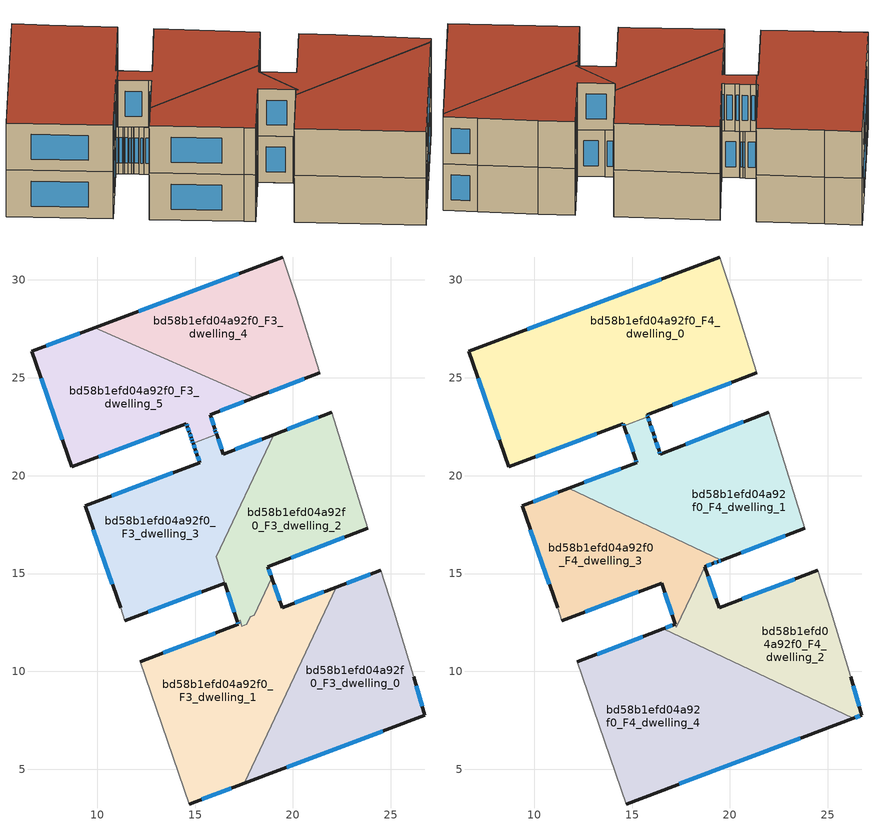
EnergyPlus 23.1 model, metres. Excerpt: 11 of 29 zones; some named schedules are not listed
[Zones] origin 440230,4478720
bd58b1efd04a92f0_F3_dwelling_0
 floor to bd58b1efd04a92f0_F2_dwelling_0 (EU_floor_Construction): 24.48,15.16 25.14,13.09 26.17,9.72 26.74,7.77 17.52,4.29 22.22,14.31 z9
 wall outside (EU_wall_Construction): 17.52,4.29 26.74,7.77 26.17,9.72 / 24.48,15.16 22.22,14.31 z9:12
 wall to bd58b1efd04a92f0_F3_dwelling_1 (EU_wall_Construction): 22.22,14.31 17.52,4.29 z9:12
 wall adiabatic (EU_wall_Construction): 26.17,9.72 25.14,13.09 24.48,15.16 z9:12
 window (EU_Window_Construction): 26.61,8.23 26.3,9.26 / 19.67,5.11 24.58,6.96 / 23.95,14.96 22.75,14.51 z9.7:11.3
bd58b1efd04a92f0_F3_dwelling_1
 floor to bd58b1efd04a92f0_F2_dwelling_1 (EU_floor_Construction): 22.22,14.31 17.52,4.29 14.69,3.23 12.19,10.5 17.2,12.41 17.16,12.55 17.3,12.61 17.39,12.32 17.64,12.41 17.82,12.8 18.02,12.88 18.91,14.77 19.44,13.26 z9
 wall outside (EU_wall_Construction): 14.69,3.23 17.52,4.29 / 17.16,12.55 17.2,12.41 12.19,10.5 / 22.22,14.31 19.44,13.26 18.91,14.77 z9:12
 wall adiabatic (EU_wall_Construction): 12.19,10.5 14.69,3.23 z9:12
 wall to bd58b1efd04a92f0_F3_dwelling_2 (EU_wall_Construction): 18.91,14.77 18.02,12.88 17.82,12.8 17.64,12.41 17.39,12.32 17.3,12.61 17.16,12.55 z9:12
 window (EU_Window_Construction): 15.35,3.48 16.85,4.04 / 16.03,11.96 13.36,10.94 / 17.17,12.52 17.19,12.44 / 19.32,13.61 19.04,14.42 / 21.57,14.06 20.09,13.5 z9.7:11.3
bd58b1efd04a92f0_F3_dwelling_2
 floor to bd58b1efd04a92f0_F2_dwelling_2 (EU_floor_Construction): 21.99,23.25 23.82,17.32 18.71,15.35 18.91,14.77 18.02,12.88 17.82,12.8 17.64,12.41 17.39,12.32 17.3,12.61 17.16,12.55 16.08,15.85 19.02,22.1 z9
 wall outside (EU_wall_Construction): 21.99,23.25 19.02,22.1 / 18.91,14.77 18.71,15.35 23.82,17.32 / 16.52,14.51 17.16,12.55 z9:12
 wall adiabatic (EU_wall_Construction): 23.82,17.32 21.99,23.25 z9:12
 wall to bd58b1efd04a92f0_F3_dwelling_3 (EU_wall_Construction): 19.02,22.1 16.08,15.86 / 16.08,15.85 16.52,14.51 z9:12
 window (EU_Window_Construction): 21.29,22.98 19.71,22.37 / 19.91,15.81 22.63,16.86 / 18.87,14.91 18.76,15.21 / 16.67,14.05 17.01,13.01 z9.7:11.3
bd58b1efd04a92f0_F3_dwelling_3
 floor to bd58b1efd04a92f0_F2_dwelling_3 (EU_floor_Construction): 19.02,22.1 16.08,15.85 16.52,14.51 11.41,12.6 11.2,13.25 9.38,18.45 15.23,20.67 15.09,21.1 15.01,21.34 14.9,21.67 16.1,22.12 16.43,21.11 z9
 wall outside (EU_wall_Construction): 14.9,21.67 15.01,21.34 15.09,21.1 15.23,20.67 9.38,18.45 11.2,13.25 / 19.02,22.1 16.43,21.11 16.1,22.12 / 11.41,12.6 16.52,14.51 z9:12
 wall adiabatic (EU_wall_Construction): 11.2,13.25 11.41,12.6 z9:12
 wall to bd58b1efd04a92f0_F3_dwelling_5 (EU_wall_Construction): 16.1,22.12 14.9,21.67 z9:12
 window (EU_Window_Construction): 9.81,17.23 10.77,14.46 / 13.87,20.15 10.75,18.97 / 15.12,21 15.2,20.77 / 15.03,21.28 15.07,21.15 / 14.92,21.59 14.98,21.41 / 16.35,21.34 16.18,21.88 / 18.41,21.87 17.04,21.34 / 12.61,13.05 15.32,14.06 z9.7:11.3
bd58b1efd04a92f0_F3_dwelling_4
 floor to bd58b1efd04a92f0_F2_dwelling_4 (EU_floor_Construction): 19.49,31.17 20.17,29.08 21.37,25.25 18.01,23.98 9.86,27.55 z9
 wall outside (EU_wall_Construction): 18.01,23.98 21.37,25.25 / 19.49,31.17 9.86,27.55 z9:12
 wall to bd58b1efd04a92f0_F3_dwelling_5 (EU_wall_Construction): 9.86,27.55 18.01,23.98 z9:12
 wall adiabatic (EU_wall_Construction): 21.37,25.25 20.17,29.08 19.49,31.17 z9:12
 window (EU_Window_Construction): 18.8,24.27 20.58,24.95 / 17.24,30.33 12.12,28.4 z9.7:11.3
bd58b1efd04a92f0_F3_dwelling_5
 floor to bd58b1efd04a92f0_F2_dwelling_5 (EU_floor_Construction): 18.01,23.98 15.76,23.12 16,22.4 16.04,22.28 16.1,22.12 14.9,21.67 14.85,21.79 14.8,21.94 14.72,22.17 14.7,22.23 14.6,22.51 14.56,22.65 8.7,20.45 6.65,26.35 9.86,27.55 z9
 wall outside (EU_wall_Construction): 9.86,27.55 6.65,26.35 8.7,20.45 14.56,22.65 14.6,22.51 14.7,22.23 14.72,22.17 14.8,21.94 14.85,21.79 14.9,21.67 / 16.1,22.12 16.04,22.28 16,22.4 15.76,23.12 18.01,23.98 z9:12
 window (EU_Window_Construction): 14.63,22.45 14.68,22.29 / 14.57,22.62 14.59,22.55 / 10.07,20.96 13.19,22.14 / 7.13,24.97 8.22,21.83 / 9.11,27.27 7.4,26.63 / 16.29,23.32 17.48,23.78 / 15.95,22.57 15.82,22.95 / 16.03,22.31 16.01,22.37 / 16.08,22.16 16.05,22.25 / 14.86,21.76 14.89,21.69 / 14.81,21.91 14.84,21.82 / 14.74,22.12 14.78,22 / 14.71,22.21 14.72,22.18 z9.7:11.3
bd58b1efd04a92f0_F4_dwelling_0
 floor to bd58b1efd04a92f0_F3_dwelling_4 (EU_floor_Construction): 19.49,31.17 20.17,29.08 21.37,25.25 18.01,23.98 9.86,27.55 z12
 floor to bd58b1efd04a92f0_F3_dwelling_5 (EU_floor_Construction): 18.01,23.98 15.76,23.12 15.8,23.02 14.59,22.56 14.56,22.65 8.7,20.45 6.65,26.35 9.86,27.55 z12
 wall outside (EU_wall_Construction): 19.49,31.17 6.65,26.35 8.7,20.45 14.56,22.65 14.59,22.56 / 15.8,23.02 15.76,23.12 21.37,25.25 z12:15
 wall adiabatic (EU_wall_Construction): 21.37,25.25 20.17,29.08 19.49,31.17 z12:15
 wall to bd58b1efd04a92f0_F4_dwelling_1 (EU_wall_Construction): 14.59,22.56 15.8,23.02 z12:15
 window (EU_Window_Construction): 10.07,20.96 13.19,22.14 / 7.13,24.97 8.22,21.83 / 16.48,30.04 9.66,27.48 / 17.08,23.62 20.06,24.75 / 15.79,23.04 15.77,23.1 / 14.56,22.63 14.58,22.58 z12.7:14.3
 roof outside (EU_roof_Construction): 21.37,25.25 20.17,29.08 19.49,31.17 6.65,26.35 8.7,20.45 14.56,22.65 14.59,22.56 15.8,23.02 15.76,23.12 z15
bd58b1efd04a92f0_F4_dwelling_1
 floor to bd58b1efd04a92f0_F3_dwelling_2 (EU_floor_Construction): 21.99,23.25 23.82,17.32 19.57,15.68 16.64,17.05 19.02,22.1 z12
 floor to bd58b1efd04a92f0_F3_dwelling_3 (EU_floor_Construction): 19.02,22.1 16.64,17.05 11.75,19.35 15.23,20.67 15.09,21.1 15.01,21.34 14.9,21.67 16.1,22.12 16.43,21.11 z12
 floor to bd58b1efd04a92f0_F3_dwelling_5 (EU_floor_Construction): 15.8,23.02 16,22.4 16.04,22.28 16.1,22.12 14.9,21.67 14.85,21.79 14.8,21.94 14.72,22.17 14.7,22.23 14.6,22.51 14.59,22.56 z12
 wall outside (EU_wall_Construction): 14.59,22.56 14.6,22.51 15.19,20.81 15.23,20.67 11.75,19.35 / 15.91,22.69 15.8,23.02 / 21.99,23.25 16.43,21.11 16.38,21.27 16.19,21.84 16.1,22.12 15.91,22.68 / 19.57,15.68 23.82,17.32 z12:15
 wall adiabatic (EU_wall_Construction): 23.82,17.32 21.99,23.25 z12:15
 wall to bd58b1efd04a92f0_F4_dwelling_3 (EU_wall_Construction): 11.75,19.35 19.56,15.68 z12:15
 window (EU_Window_Construction): 14.42,20.36 12.57,19.66 / 15.2,20.78 15.22,20.71 / 14.74,22.12 15.05,21.21 / 15.88,22.77 15.82,22.94 / 16.05,22.25 15.95,22.55 / 16.17,21.9 16.12,22.05 / 16.34,21.4 16.24,21.7 / 16.42,21.14 16.39,21.23 / 20.69,22.75 17.73,21.61 / 20.57,16.06 22.83,16.93 z12.7:14.3
 roof outside (EU_roof_Construction): 23.82,17.32 21.99,23.25 16.43,21.11 16.38,21.27 16.19,21.84 16.1,22.12 15.8,23.02 14.59,22.56 14.6,22.51 15.19,20.81 15.23,20.67 11.75,19.35 19.56,15.68 z15
bd58b1efd04a92f0_F4_dwelling_2
 floor to bd58b1efd04a92f0_F3_dwelling_0 (EU_floor_Construction): 24.48,15.16 25.14,13.09 26.17,9.72 26.74,7.77 26.3,7.6 20.38,10.39 22.22,14.31 z12
 floor to bd58b1efd04a92f0_F3_dwelling_1 (EU_floor_Construction): 22.22,14.31 20.38,10.39 16.58,12.17 17.2,12.41 17.26,12.27 17.35,12.46 17.39,12.32 17.64,12.41 17.82,12.8 18.02,12.88 18.91,14.77 19.44,13.26 z12
 floor to bd58b1efd04a92f0_F3_dwelling_2 (EU_floor_Construction): 18.71,15.35 18.91,14.77 18.02,12.88 17.82,12.8 17.64,12.41 17.39,12.32 17.35,12.46 18.27,14.42 z12
 wall outside (EU_wall_Construction): 17.2,12.41 16.58,12.17 / 24.48,15.16 19.44,13.26 18.71,15.35 / 26.3,7.6 26.74,7.77 26.17,9.72 z12:15
 wall to bd58b1efd04a92f0_F4_dwelling_4 (EU_wall_Construction): 16.58,12.17 26.3,7.6 z12:15
 wall adiabatic (EU_wall_Construction): 26.17,9.72 25.14,13.09 24.48,15.16 z12:15
 wall to bd58b1efd04a92f0_F4_dwelling_3 (EU_wall_Construction): 18.27,14.41 17.26,12.27 17.21,12.41 / 18.71,15.35 18.27,14.42 z12:15
 window (EU_Window_Construction): 17.06,12.35 16.73,12.23 / 19.27,13.75 18.88,14.86 / 23.3,14.71 20.62,13.7 / 26.61,8.23 26.3,9.26 / 26.4,7.64 26.64,7.73 z12.7:14.3
 roof outside (EU_roof_Construction): 26.74,7.77 26.17,9.72 25.14,13.09 24.48,15.16 19.44,13.26 18.71,15.35 18.27,14.42 17.26,12.27 17.21,12.41 16.58,12.17 26.3,7.6 z15
bd58b1efd04a92f0_F4_dwelling_3
 floor to bd58b1efd04a92f0_F3_dwelling_3 (EU_floor_Construction): 16.64,17.05 16.08,15.85 16.52,14.51 11.41,12.6 11.2,13.25 9.38,18.45 11.75,19.35 z12
 floor to bd58b1efd04a92f0_F3_dwelling_2 (EU_floor_Construction): 19.56,15.68 19.3,15.58 19.16,15.52 18.71,15.35 18.27,14.41 17.35,12.46 17.3,12.61 17.16,12.55 16.08,15.85 16.64,17.05 z12
 floor to bd58b1efd04a92f0_F3_dwelling_1 (EU_floor_Construction): 17.3,12.61 17.35,12.46 17.26,12.27 17.2,12.41 17.16,12.55 z12
 wall outside (EU_wall_Construction): 11.75,19.35 9.38,18.45 11.2,13.25 / 18.71,15.35 19.16,15.52 19.37,15.6 19.56,15.68 / 11.41,12.6 16.52,14.51 17.2,12.41 z12:15
 wall adiabatic (EU_wall_Construction): 11.2,13.25 11.41,12.6 z12:15
 window (EU_Window_Construction): 11.2,19.14 9.94,18.66 / 19.42,15.62 19.52,15.66 / 19.21,15.54 19.32,15.58 / 18.82,15.39 19.05,15.48 / 16.68,14.02 17.04,12.91 / 12.61,13.05 15.32,14.06 / 9.81,17.23 10.77,14.46 z12.7:14.3
 roof outside (EU_roof_Construction): 17.26,12.27 18.27,14.41 18.71,15.35 19.16,15.52 19.37,15.6 19.56,15.68 11.75,19.35 9.38,18.45 11.2,13.25 11.41,12.6 16.52,14.51 17.2,12.41 z15
bd58b1efd04a92f0_F4_dwelling_4
 floor to bd58b1efd04a92f0_F3_dwelling_1 (EU_floor_Construction): 20.38,10.39 17.52,4.29 14.69,3.23 12.19,10.5 16.58,12.17 z12
 floor to bd58b1efd04a92f0_F3_dwelling_0 (EU_floor_Construction): 26.3,7.6 17.52,4.29 20.38,10.39 z12
 wall outside (EU_wall_Construction): 14.69,3.23 26.3,7.6 / 16.58,12.17 12.19,10.5 z12:15
 wall adiabatic (EU_wall_Construction): 12.19,10.5 14.69,3.23 z12:15
 window (EU_Window_Construction): 17.41,4.25 23.58,6.58 / 15.55,11.78 13.22,10.89 z12.7:14.3
 roof outside (EU_roof_Construction): 26.3,7.6 16.58,12.17 12.19,10.5 14.69,3.23 z15
[Building]
EU S2 Campaign: North Axis=0; Terrain=City; Solar Distribution=FullExterior
[Site:Location]
Madrid: Latitude=40.5; Longitude=-3.5; Time Zone=1; Elevation=609
[SizingPeriod:WeatherFileDays]
AnnualSizingPeriod: Begin Month=1; Begin Day of Month=1; End Month=12; End Day of Month=31; Day of Week for Start Day=Monday; Use Weather File Daylight Saving Period=No; Use Weather File Rain and Snow Indicators=No
[MATERIAL]
EU_InternalMass_Material: Roughness=MediumRough; Thickness=0.1; Conductivity=1; Density=1800; Specific Heat=900; Thermal Absorptance=0.9; Solar Absorptance=0.7; Visible Absorptance=0.7
[MATERIAL:NOMASS] Roughness=MediumRough; Thermal Absorptance=0.9; Solar Absorptance=0.7; Visible Absorptance=0.7
Name | Thermal Resistance
EU_wall_NoMass | 0.419739
EU_roof_NoMass | 0.352165
EU_floor_NoMass | 0.608284
[WINDOWMATERIAL:SIMPLEGLAZINGSYSTEM]
EU_Window_SimpleGlazing: UFactor=4.8352; Solar Heat Gain Coefficient=0.85; Visible Transmittance=0.85
[CONSTRUCTION]
EU_wall_Construction: EU_wall_NoMass
EU_roof_Construction: EU_roof_NoMass
EU_floor_Construction: EU_floor_NoMass
EU_Window_Construction: EU_Window_SimpleGlazing
EU_InternalMass_Construction: EU_InternalMass_Material
[ZONE] Type=1; Multiplier=1; Ceiling Height=autocalculate; Floor Area=autocalculate; Part of Total Floor Area=Yes
Name | Volume
bd58b1efd04a92f0_F3_dwelling_0 | 142.336
bd58b1efd04a92f0_F4_dwelling_0 | 255.269
bd58b1efd04a92f0_F3_dwelling_1 | 162.725
bd58b1efd04a92f0_F4_dwelling_1 | 151.84
bd58b1efd04a92f0_F3_dwelling_2 | 124.136
bd58b1efd04a92f0_F4_dwelling_2 | 110.957
bd58b1efd04a92f0_F3_dwelling_3 | 140.559
bd58b1efd04a92f0_F4_dwelling_3 | 112.949
bd58b1efd04a92f0_F3_dwelling_4 | 129.466
bd58b1efd04a92f0_F4_dwelling_4 | 197.596
bd58b1efd04a92f0_F3_dwelling_5 | 129.448
[INTERNALMASS] Construction=EU_InternalMass_Construction
Name | Zone or ZoneList | Surface Area
bd58b1efd04a92f0_F3_dwelling_0_EU_InternalMass | bd58b1efd04a92f0_F3_dwelling_0 | 47.4453
bd58b1efd04a92f0_F3_dwelling_1_EU_InternalMass | bd58b1efd04a92f0_F3_dwelling_1 | 54.2379
bd58b1efd04a92f0_F3_dwelling_2_EU_InternalMass | bd58b1efd04a92f0_F3_dwelling_2 | 41.3783
bd58b1efd04a92f0_F3_dwelling_3_EU_InternalMass | bd58b1efd04a92f0_F3_dwelling_3 | 46.8544
bd58b1efd04a92f0_F3_dwelling_4_EU_InternalMass | bd58b1efd04a92f0_F3_dwelling_4 | 43.1553
bd58b1efd04a92f0_F3_dwelling_5_EU_InternalMass | bd58b1efd04a92f0_F3_dwelling_5 | 43.1492
bd58b1efd04a92f0_F4_dwelling_0_EU_InternalMass | bd58b1efd04a92f0_F4_dwelling_0 | 85.0862
bd58b1efd04a92f0_F4_dwelling_1_EU_InternalMass | bd58b1efd04a92f0_F4_dwelling_1 | 50.6272
bd58b1efd04a92f0_F4_dwelling_2_EU_InternalMass | bd58b1efd04a92f0_F4_dwelling_2 | 36.9897
bd58b1efd04a92f0_F4_dwelling_3_EU_InternalMass | bd58b1efd04a92f0_F4_dwelling_3 | 37.6579
bd58b1efd04a92f0_F4_dwelling_4_EU_InternalMass | bd58b1efd04a92f0_F4_dwelling_4 | 65.8652
[OTHEREQUIPMENT] Fuel Type=Electricity; Design Level Calculation Method=Watts/Area; Power per Zone Floor Area=1; Fraction Latent=0; Fraction Radiant=0; Fraction Lost=0; Carbon Dioxide Generation Rate=0; EndUse Subcategory=EU_Step8_InternalGains
Name | Zone or ZoneList or Space or SpaceList | Schedule
EU_Step8_InternalGain_bd58b1efd04a92f0_F3_dwelling_0_f000 | bd58b1efd04a92f0_F3_dwelling_0 | EU_Step8_GainSchedule_bd58b1efd04a92f0_F3_dwelling_0_f000
EU_Step8_InternalGain_bd58b1efd04a92f0_F3_dwelling_1_f000 | bd58b1efd04a92f0_F3_dwelling_1 | EU_Step8_GainSchedule_bd58b1efd04a92f0_F3_dwelling_1_f000
EU_Step8_InternalGain_bd58b1efd04a92f0_F3_dwelling_2_f000 | bd58b1efd04a92f0_F3_dwelling_2 | EU_Step8_GainSchedule_bd58b1efd04a92f0_F3_dwelling_2_f000
EU_Step8_InternalGain_bd58b1efd04a92f0_F3_dwelling_3_f000 | bd58b1efd04a92f0_F3_dwelling_3 | EU_Step8_GainSchedule_bd58b1efd04a92f0_F3_dwelling_3_f000
EU_Step8_InternalGain_bd58b1efd04a92f0_F3_dwelling_4_f000 | bd58b1efd04a92f0_F3_dwelling_4 | EU_Step8_GainSchedule_bd58b1efd04a92f0_F3_dwelling_4_f000
EU_Step8_InternalGain_bd58b1efd04a92f0_F3_dwelling_5_f000 | bd58b1efd04a92f0_F3_dwelling_5 | EU_Step8_GainSchedule_bd58b1efd04a92f0_F3_dwelling_5_f000
EU_Step8_InternalGain_bd58b1efd04a92f0_F4_dwelling_0_f000 | bd58b1efd04a92f0_F4_dwelling_0 | EU_Step8_GainSchedule_bd58b1efd04a92f0_F4_dwelling_0_f000
EU_Step8_InternalGain_bd58b1efd04a92f0_F4_dwelling_1_f000 | bd58b1efd04a92f0_F4_dwelling_1 | EU_Step8_GainSchedule_bd58b1efd04a92f0_F4_dwelling_1_f000
EU_Step8_InternalGain_bd58b1efd04a92f0_F4_dwelling_2_f000 | bd58b1efd04a92f0_F4_dwelling_2 | EU_Step8_GainSchedule_bd58b1efd04a92f0_F4_dwelling_2_f000
EU_Step8_InternalGain_bd58b1efd04a92f0_F4_dwelling_3_f000 | bd58b1efd04a92f0_F4_dwelling_3 | EU_Step8_GainSchedule_bd58b1efd04a92f0_F4_dwelling_3_f000
EU_Step8_InternalGain_bd58b1efd04a92f0_F4_dwelling_4_f000 | bd58b1efd04a92f0_F4_dwelling_4 | EU_Step8_GainSchedule_bd58b1efd04a92f0_F4_dwelling_4_f000
[ZONEVENTILATION:DESIGNFLOWRATE] Schedule=EU_AlwaysOn; Design Flow Rate Calculation Method=AirChanges/Hour; Air Changes per Hour=0.703302; Ventilation Type=Natural; Fan Pressure Rise=0; Fan Total Efficiency=1; Constant Term Coefficient=1; Temperature Term Coefficient=0; Velocity Term Coefficient=0; Velocity Squared Term Coefficient=0; Minimum Indoor Temperature=-100; Maximum Indoor Temperature=100; Delta Temperature=-100; Minimum Outdoor Temperature=-100; Maximum Outdoor Temperature=100; Maximum Wind Speed=40
Name | Zone or ZoneList or Space or SpaceList
EU_ConstantAir_bd58b1efd04a92f0_F3_dwelling_0 | bd58b1efd04a92f0_F3_dwelling_0
EU_ConstantAir_bd58b1efd04a92f0_F3_dwelling_1 | bd58b1efd04a92f0_F3_dwelling_1
EU_ConstantAir_bd58b1efd04a92f0_F3_dwelling_2 | bd58b1efd04a92f0_F3_dwelling_2
EU_ConstantAir_bd58b1efd04a92f0_F3_dwelling_3 | bd58b1efd04a92f0_F3_dwelling_3
EU_ConstantAir_bd58b1efd04a92f0_F3_dwelling_4 | bd58b1efd04a92f0_F3_dwelling_4
EU_ConstantAir_bd58b1efd04a92f0_F3_dwelling_5 | bd58b1efd04a92f0_F3_dwelling_5
EU_ConstantAir_bd58b1efd04a92f0_F4_dwelling_0 | bd58b1efd04a92f0_F4_dwelling_0
EU_ConstantAir_bd58b1efd04a92f0_F4_dwelling_1 | bd58b1efd04a92f0_F4_dwelling_1
EU_ConstantAir_bd58b1efd04a92f0_F4_dwelling_2 | bd58b1efd04a92f0_F4_dwelling_2
EU_ConstantAir_bd58b1efd04a92f0_F4_dwelling_3 | bd58b1efd04a92f0_F4_dwelling_3
EU_ConstantAir_bd58b1efd04a92f0_F4_dwelling_4 | bd58b1efd04a92f0_F4_dwelling_4
[HVACTEMPLATE:ZONE:IDEALLOADSAIRSYSTEM] System Availability Schedule=EU_AlwaysOn; Maximum Heating Supply Air Temperature=50; Minimum Cooling Supply Air Temperature=13; Maximum Heating Supply Air Humidity Ratio=0.0156; Minimum Cooling Supply Air Humidity Ratio=0.0077; Heating Limit=NoLimit; Cooling Limit=NoLimit; Heating Availability Schedule=EU_AlwaysOn; Cooling Availability Schedule=EU_CoolingOff; Dehumidification Control Type=ConstantSensibleHeatRatio; Cooling Sensible Heat Ratio=0.7; Dehumidification Setpoint=60; Humidification Control Type=None; Humidification Setpoint=30; Outdoor Air Method=None; Outdoor Air Flow Rate per Person=0.00944; Outdoor Air Flow Rate per Zone Floor Area=0; Outdoor Air Flow Rate per Zone=0; Demand Controlled Ventilation Type=None; Outdoor Air Economizer Type=NoEconomizer; Heat Recovery Type=None; Sensible Heat Recovery Effectiveness=0.7; Latent Heat Recovery Effectiveness=0.65
Name | Template Thermostat
bd58b1efd04a92f0_F3_dwelling_0 | EU_HeatOnly_bd58b1efd04a92f0_F3_dwelling_0
bd58b1efd04a92f0_F3_dwelling_1 | EU_HeatOnly_bd58b1efd04a92f0_F3_dwelling_1
bd58b1efd04a92f0_F3_dwelling_2 | EU_HeatOnly_bd58b1efd04a92f0_F3_dwelling_2
bd58b1efd04a92f0_F3_dwelling_3 | EU_HeatOnly_bd58b1efd04a92f0_F3_dwelling_3
bd58b1efd04a92f0_F3_dwelling_4 | EU_HeatOnly_bd58b1efd04a92f0_F3_dwelling_4
bd58b1efd04a92f0_F3_dwelling_5 | EU_HeatOnly_bd58b1efd04a92f0_F3_dwelling_5
bd58b1efd04a92f0_F4_dwelling_0 | EU_HeatOnly_bd58b1efd04a92f0_F4_dwelling_0
bd58b1efd04a92f0_F4_dwelling_1 | EU_HeatOnly_bd58b1efd04a92f0_F4_dwelling_1
bd58b1efd04a92f0_F4_dwelling_2 | EU_HeatOnly_bd58b1efd04a92f0_F4_dwelling_2
bd58b1efd04a92f0_F4_dwelling_3 | EU_HeatOnly_bd58b1efd04a92f0_F4_dwelling_3
bd58b1efd04a92f0_F4_dwelling_4 | EU_HeatOnly_bd58b1efd04a92f0_F4_dwelling_4
[SIZING:ZONE] Zone Cooling Design Supply Air Temperature Input Method=SupplyAirTemperature; Zone Cooling Design Supply Air Temperature=13; Zone Heating Design Supply Air Temperature Input Method=SupplyAirTemperature; Zone Heating Design Supply Air Temperature=50; Zone Cooling Design Supply Air Humidity Ratio=0.008; Zone Heating Design Supply Air Humidity Ratio=0.008; Cooling Design Air Flow Method=DesignDay; Cooling Design Air Flow Rate=0; Cooling Minimum Air Flow per Zone Floor Area=0.000762; Cooling Minimum Air Flow=0; Cooling Minimum Air Flow Fraction=0.2; Heating Design Air Flow Method=DesignDay; Heating Design Air Flow Rate=0; Heating Maximum Air Flow per Zone Floor Area=0.002032; Heating Maximum Air Flow=0.141576; Heating Maximum Air Flow Fraction=0.3; Account for Dedicated Outdoor Air System=No; Dedicated Outdoor Air System Control Strategy=NeutralSupplyAir; Dedicated Outdoor Air Low Setpoint Temperature for Design=autosize; Dedicated Outdoor Air High Setpoint Temperature for Design=autosize; Zone Load Sizing Method=Sensible Load Only No Latent Load; Zone Latent Cooling Design Supply Air Humidity Ratio Input Method=HumidityRatioDifference; Zone Cooling Design Supply Air Humidity Ratio Difference=0.005; Zone Latent Heating Design Supply Air Humidity Ratio Input Method=HumidityRatioDifference; Zone Humidification Design Supply Air Humidity Ratio Difference=0.005
bd58b1efd04a92f0_F3_dwelling_0; bd58b1efd04a92f0_F3_dwelling_1; bd58b1efd04a92f0_F3_dwelling_2; bd58b1efd04a92f0_F3_dwelling_3; bd58b1efd04a92f0_F3_dwelling_4; bd58b1efd04a92f0_F3_dwelling_5; bd58b1efd04a92f0_F4_dwelling_0; bd58b1efd04a92f0_F4_dwelling_1
